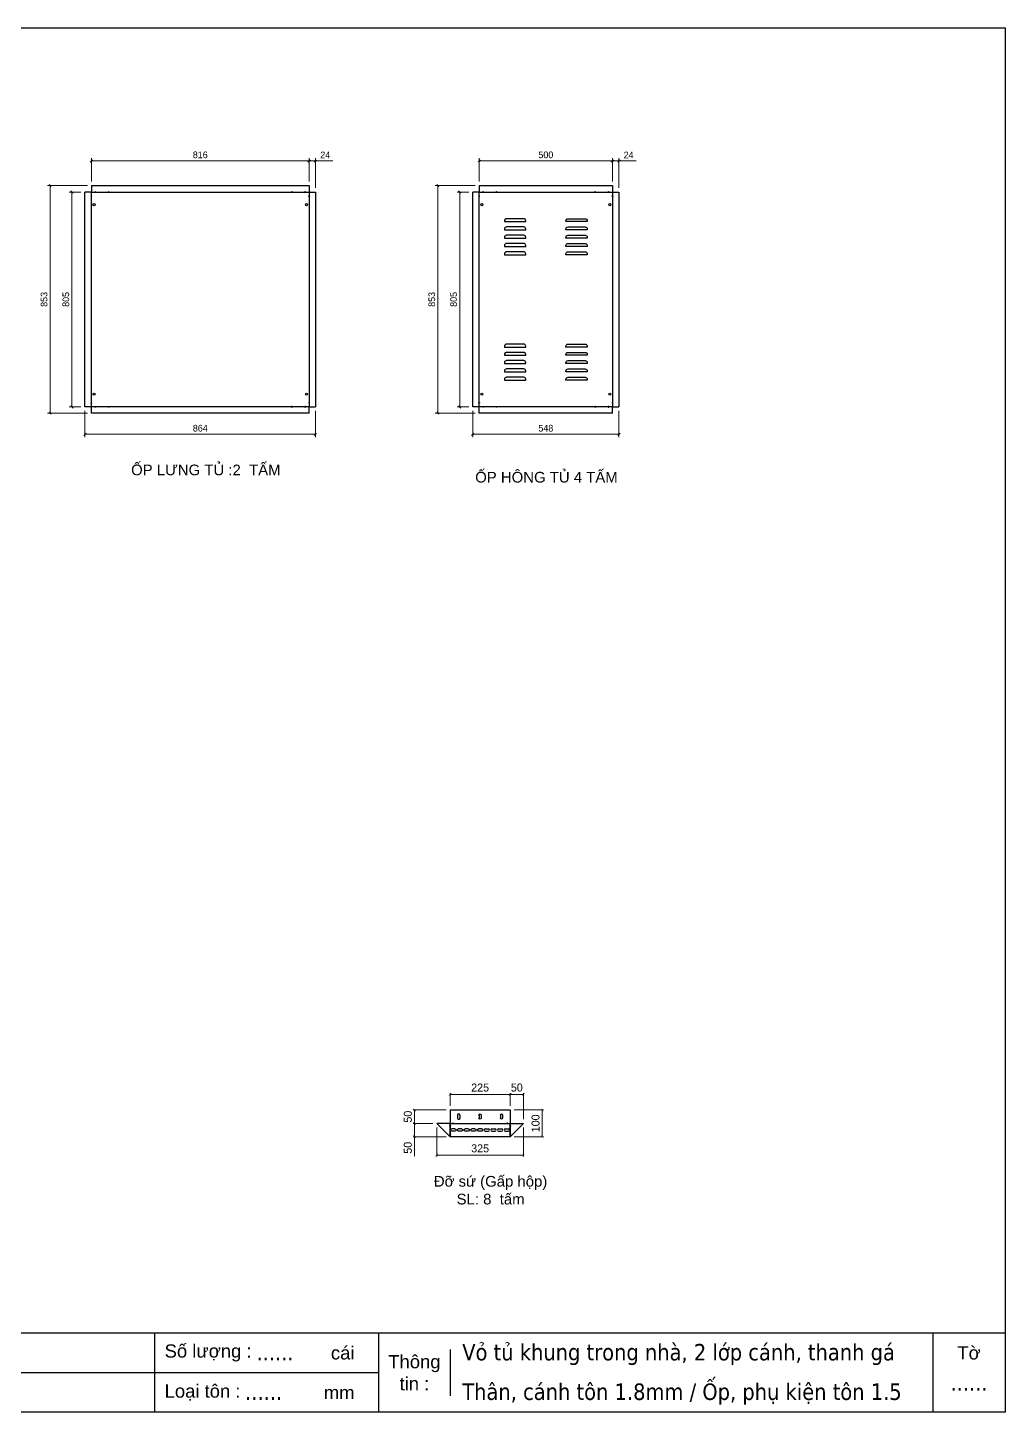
# Model space of a CAD drawing. Header units: millimetres. Extents: x 0 to 7339, y 0 to 5189.
# Drawn here: x 3677 to 7339, y 0 to 5189 of the extents above; entities that cross this region are included whole.
import ezdxf
from ezdxf.enums import TextEntityAlignment as Align

# ---------------------------------------------------------------- set-up
doc = ezdxf.new("R2010")
doc.units = ezdxf.units.MM
doc.layers.add('CNC', color=7, linetype='Continuous')
doc.layers.add('DIM', color=253, linetype='Continuous')
doc.styles.add('Arial', font='arial.ttf')
doc.styles.add('Tahoma (Input Text)', font='tahoma.ttf')
doc.dimstyles.new('BIG', dxfattribs={"dimtxt": 30, "dimasz": 10, "dimexe": 5, "dimexo": 15, "dimgap": 10, "dimtad": 1, "dimdec": 0, "dimtxsty": 'Standard', "dimblk": 'ARCHTICK', "dimcen": 10, "dimclrd": 5, "dimclre": 5, "dimclrt": 3, "dimazin": 3, "dimtfac": 1, "dimtdec": 0, "dimtmove": 0, "dimatfit": 3, "dimldrblk": 'ARCHTICK', "dimlwd": 9, "dimlwe": 9})
doc.dimstyles.new('Dim-25', dxfattribs={"dimtxt": 25, "dimasz": 8, "dimexe": 10, "dimexo": 15, "dimgap": 10, "dimtad": 1, "dimdec": 0, "dimtxsty": 'Standard', "dimblk": 'OBLIQUE', "dimcen": 10, "dimclrd": 5, "dimclre": 5, "dimclrt": 3, "dimazin": 3, "dimtfac": 1, "dimtdec": 0, "dimtmove": 0, "dimatfit": 3, "dimldrblk": 'OBLIQUE', "dimlwd": 9, "dimlwe": 9})

# ---------------------------------------------------------------- blocks, each defined once
blk = doc.blocks.new('khungtenAsean2')
at = {"color": 7}
for p, q in [((2970, -1980), (0, -1980)), ((1680, -1980), (1680, -2100)), ((2020, -1980), (2020, -2100)), ((2860, -1980), (2860, -2100)), ((2128.3, -2005), (2128.3, -2075)), ((2020, -2040), (0, -2040))]:
    blk.add_line(p, q, dxfattribs=at)
blk.add_lwpolyline([(0, 0), (2970, 0), (2970, -2100), (0, -2100)], close=True, dxfattribs=at)
at = {"color": 2, "char_height": 20, "style": 'Arial'}
for s, insert, width, attachment_point in [('  Số lượng :', (1680, -2010), 917.634, 4), ('cái', (1947.6, -2010), 917.634, 4), ('Thông\\Ptin :', (2074.2, -2040), 108.311, 5), ('Tờ', (2915, -2010), 110, 5), ('  Loại tôn :', (1680, -2070), 917.634, 4), ('mm', (1936.9, -2070), 917.634, 4)]:
    blk.add_mtext(s, dxfattribs=dict(at, insert=insert, width=width, attachment_point=attachment_point))
at = {"color": 1, "style": 'Tahoma (Input Text)', "flags": 8}
for tag, p in [('#03', (506.6, -2019.3)), ('#01', (137.1, -2021.3)), ('#05', (1106.6, -2021.3)), ('#07', (1834.7, -2021.3)), ('#09', (2146.7, -2021.3)), ('#02', (98.5, -2081.3)), ('#04', (486.1, -2081.3)), ('#06', (1065.3, -2081.3)), ('#08', (1817.4, -2081.3)), ('#10', (2146.7, -2081.3))]:
    blk.add_attdef(tag, p, '', height=25, dxfattribs=at)
blk.add_attdef('#11', text='', height=25, dxfattribs=at).set_placement((2915, -2067.3), align=Align.CENTER)
blk = doc.blocks.new('*D19')
at = {"color": 0, "linetype": 'ByBlock', "lineweight": -2}
for p, q in [((4735.2, 4693.8), (4727.2, 4685.8)), ((4751.2, 4685.8), (4759.2, 4693.8))]:
    blk.add_line(p, q, dxfattribs=at)
at = {"layer": 'Defpoints', "color": 0, "transparency": 16777216}
for p in [(4755.2, 4689.8), (4731.2, 4597.4), (4755.2, 4573.4)]:
    blk.add_point(p, dxfattribs=at)
at = {"layer": 'DIM', "color": 5, "lineweight": 9, "transparency": 16777216}
for p, q in [((4731.2, 4612.4), (4731.2, 4699.8)), ((4731.2, 4689.8), (4755.2, 4689.8)), ((4755.2, 4588.4), (4755.2, 4699.8)), ((4755.2, 4689.8), (4819.4, 4689.8))]:
    blk.add_line(p, q, dxfattribs=at)
at = {"layer": 'DIM', "color": 3, "transparency": 16777216, "insert": (4791.3, 4712.3), "char_height": 25, "attachment_point": 5}
blk.add_mtext('24', dxfattribs=at)
blk = doc.blocks.new('_Oblique')
at = {"color": 0, "linetype": 'ByBlock', "lineweight": -2}
blk.add_line((-0.5, -0.5), (0.5, 0.5), dxfattribs=at)
blk = doc.blocks.new('*D20')
at = {"color": 0, "linetype": 'ByBlock', "lineweight": -2}
for p, q in [((3919.2, 4693.8), (3911.2, 4685.8)), ((4727.2, 4685.8), (4735.2, 4693.8))]:
    blk.add_line(p, q, dxfattribs=at)
at = {"layer": 'Defpoints', "color": 0, "transparency": 16777216}
for p in [(3915.2, 4689.8), (3915.2, 4597.4), (4731.2, 4597.4)]:
    blk.add_point(p, dxfattribs=at)
at = {"layer": 'DIM', "color": 5, "lineweight": 9, "transparency": 16777216}
for p, q in [((3915.2, 4612.4), (3915.2, 4699.8)), ((4731.2, 4689.8), (3915.2, 4689.8)), ((4731.2, 4612.4), (4731.2, 4699.8))]:
    blk.add_line(p, q, dxfattribs=at)
at = {"layer": 'DIM', "color": 3, "transparency": 16777216, "insert": (4323.2, 4712.5), "char_height": 25, "attachment_point": 5}
blk.add_mtext('816', dxfattribs=at)
blk = doc.blocks.new('*D21')
at = {"color": 0, "linetype": 'ByBlock', "lineweight": -2}
for p, q in [((3764.9, 4593.4), (3756.9, 4601.4)), ((3756.9, 3748.4), (3764.9, 3740.4))]:
    blk.add_line(p, q, dxfattribs=at)
at = {"layer": 'Defpoints', "color": 0, "transparency": 16777216}
for p in [(3915.2, 4597.4), (3760.9, 3744.4), (3915.2, 3744.4)]:
    blk.add_point(p, dxfattribs=at)
at = {"layer": 'DIM', "color": 5, "lineweight": 9, "transparency": 16777216}
for p, q in [((3900.2, 4597.4), (3750.9, 4597.4)), ((3760.9, 4597.4), (3760.9, 3744.4)), ((3900.2, 3744.4), (3750.9, 3744.4))]:
    blk.add_line(p, q, dxfattribs=at)
at = {"layer": 'DIM', "color": 3, "transparency": 16777216, "insert": (3738.1, 4170.9), "char_height": 25, "attachment_point": 5, "rotation": 90}
blk.add_mtext('853', dxfattribs=at)
blk = doc.blocks.new('*D22')
at = {"color": 0, "linetype": 'ByBlock', "lineweight": -2}
for p, q in [((3846.5, 4569.4), (3838.5, 4577.4)), ((3838.5, 3772.4), (3846.5, 3764.4))]:
    blk.add_line(p, q, dxfattribs=at)
at = {"layer": 'Defpoints', "color": 0, "transparency": 16777216}
for p in [(3842.5, 4573.4), (3891.2, 4573.4), (3891.2, 3768.4)]:
    blk.add_point(p, dxfattribs=at)
at = {"layer": 'DIM', "color": 5, "lineweight": 9, "transparency": 16777216}
for p, q in [((3876.2, 4573.4), (3832.5, 4573.4)), ((3842.5, 3768.4), (3842.5, 4573.4)), ((3876.2, 3768.4), (3832.5, 3768.4))]:
    blk.add_line(p, q, dxfattribs=at)
at = {"layer": 'DIM', "color": 3, "transparency": 16777216, "insert": (3819.7, 4170.9), "char_height": 25, "attachment_point": 5, "rotation": 90}
blk.add_mtext('805', dxfattribs=at)
blk = doc.blocks.new('*D23')
at = {"color": 0, "linetype": 'ByBlock', "lineweight": -2}
for p, q in [((3895.2, 3669.2), (3887.2, 3661.2)), ((4751.2, 3661.2), (4759.2, 3669.2))]:
    blk.add_line(p, q, dxfattribs=at)
at = {"layer": 'Defpoints', "color": 0, "transparency": 16777216}
for p in [(3891.2, 3768.4), (4755.2, 3768.4), (4755.2, 3665.2)]:
    blk.add_point(p, dxfattribs=at)
at = {"layer": 'DIM', "color": 5, "lineweight": 9, "transparency": 16777216}
for p, q in [((3891.2, 3753.4), (3891.2, 3655.2)), ((4755.2, 3753.4), (4755.2, 3655.2)), ((3891.2, 3665.2), (4755.2, 3665.2))]:
    blk.add_line(p, q, dxfattribs=at)
at = {"layer": 'DIM', "color": 3, "transparency": 16777216, "insert": (4323.2, 3688), "char_height": 25, "attachment_point": 5}
blk.add_mtext('864', dxfattribs=at)
blk = doc.blocks.new('f3daunguoc')
at = {"layer": 'CNC', "color": 2, "lineweight": -3}
blk.add_circle((0, 0), 1.5, dxfattribs=at)
blk = doc.blocks.new('*D24')
at = {"color": 0, "linetype": 'ByBlock', "lineweight": -2}
for p, q in [((5871.8, 4693.8), (5863.8, 4685.8)), ((5887.8, 4685.8), (5895.8, 4693.8))]:
    blk.add_line(p, q, dxfattribs=at)
at = {"layer": 'Defpoints', "color": 0, "transparency": 16777216}
for p in [(5891.8, 4689.8), (5867.8, 4597.4), (5891.8, 4573.4)]:
    blk.add_point(p, dxfattribs=at)
at = {"layer": 'DIM', "color": 5, "lineweight": 9, "transparency": 16777216}
for p, q in [((5867.8, 4612.4), (5867.8, 4699.8)), ((5867.8, 4689.8), (5891.8, 4689.8)), ((5891.8, 4588.4), (5891.8, 4699.8)), ((5891.8, 4689.8), (5956, 4689.8))]:
    blk.add_line(p, q, dxfattribs=at)
at = {"layer": 'DIM', "color": 3, "transparency": 16777216, "insert": (5927.9, 4712.3), "char_height": 25, "attachment_point": 5}
blk.add_mtext('24', dxfattribs=at)
blk = doc.blocks.new('*D25')
at = {"color": 0, "linetype": 'ByBlock', "lineweight": -2}
for p, q in [((5371.8, 4693.8), (5363.8, 4685.8)), ((5863.8, 4685.8), (5871.8, 4693.8))]:
    blk.add_line(p, q, dxfattribs=at)
at = {"layer": 'Defpoints', "color": 0, "transparency": 16777216}
for p in [(5367.8, 4689.8), (5367.8, 4597.4), (5867.8, 4597.4)]:
    blk.add_point(p, dxfattribs=at)
at = {"layer": 'DIM', "color": 5, "lineweight": 9, "transparency": 16777216}
for p, q in [((5367.8, 4612.4), (5367.8, 4699.8)), ((5867.8, 4689.8), (5367.8, 4689.8)), ((5867.8, 4612.4), (5867.8, 4699.8))]:
    blk.add_line(p, q, dxfattribs=at)
at = {"layer": 'DIM', "color": 3, "transparency": 16777216, "insert": (5617.8, 4712.5), "char_height": 25, "attachment_point": 5}
blk.add_mtext('500', dxfattribs=at)
blk = doc.blocks.new('*D26')
at = {"color": 0, "linetype": 'ByBlock', "lineweight": -2}
for p, q in [((5217.5, 4593.4), (5209.5, 4601.4)), ((5209.5, 3748.4), (5217.5, 3740.4))]:
    blk.add_line(p, q, dxfattribs=at)
at = {"layer": 'Defpoints', "color": 0, "transparency": 16777216}
for p in [(5367.8, 4597.4), (5213.5, 3744.4), (5367.8, 3744.4)]:
    blk.add_point(p, dxfattribs=at)
at = {"layer": 'DIM', "color": 5, "lineweight": 9, "transparency": 16777216}
for p, q in [((5352.8, 4597.4), (5203.5, 4597.4)), ((5213.5, 4597.4), (5213.5, 3744.4)), ((5352.8, 3744.4), (5203.5, 3744.4))]:
    blk.add_line(p, q, dxfattribs=at)
at = {"layer": 'DIM', "color": 3, "transparency": 16777216, "insert": (5190.7, 4170.9), "char_height": 25, "attachment_point": 5, "rotation": 90}
blk.add_mtext('853', dxfattribs=at)
blk = doc.blocks.new('*D27')
at = {"color": 0, "linetype": 'ByBlock', "lineweight": -2}
for p, q in [((5299.1, 4569.4), (5291.1, 4577.4)), ((5291.1, 3772.4), (5299.1, 3764.4))]:
    blk.add_line(p, q, dxfattribs=at)
at = {"layer": 'Defpoints', "color": 0, "transparency": 16777216}
for p in [(5295.1, 4573.4), (5343.8, 4573.4), (5343.8, 3768.4)]:
    blk.add_point(p, dxfattribs=at)
at = {"layer": 'DIM', "color": 5, "lineweight": 9, "transparency": 16777216}
for p, q in [((5328.8, 4573.4), (5285.1, 4573.4)), ((5295.1, 3768.4), (5295.1, 4573.4)), ((5328.8, 3768.4), (5285.1, 3768.4))]:
    blk.add_line(p, q, dxfattribs=at)
at = {"layer": 'DIM', "color": 3, "transparency": 16777216, "insert": (5272.3, 4170.9), "char_height": 25, "attachment_point": 5, "rotation": 90}
blk.add_mtext('805', dxfattribs=at)
blk = doc.blocks.new('*D28')
at = {"color": 0, "linetype": 'ByBlock', "lineweight": -2}
for p, q in [((5347.8, 3669.2), (5339.8, 3661.2)), ((5887.8, 3661.2), (5895.8, 3669.2))]:
    blk.add_line(p, q, dxfattribs=at)
at = {"layer": 'Defpoints', "color": 0, "transparency": 16777216}
for p in [(5343.8, 3768.4), (5891.8, 3768.4), (5891.8, 3665.2)]:
    blk.add_point(p, dxfattribs=at)
at = {"layer": 'DIM', "color": 5, "lineweight": 9, "transparency": 16777216}
for p, q in [((5343.8, 3753.4), (5343.8, 3655.2)), ((5891.8, 3753.4), (5891.8, 3655.2)), ((5343.8, 3665.2), (5891.8, 3665.2))]:
    blk.add_line(p, q, dxfattribs=at)
at = {"layer": 'DIM', "color": 3, "transparency": 16777216, "insert": (5617.8, 3688), "char_height": 25, "attachment_point": 5}
blk.add_mtext('548', dxfattribs=at)
blk = doc.blocks.new('*D45')
at = {"color": 0, "const_width": 1.5}
for points in [[(5609.6, 1128), (5599.6, 1138)], [(5599.6, 1038), (5609.6, 1028)]]:
    blk.add_lwpolyline(points, dxfattribs=at)
at = {"layer": 'Defpoints', "color": 0, "transparency": 16777216}
for p in [(5484.1, 1133), (5484.1, 1033), (5604.6, 1033)]:
    blk.add_point(p, dxfattribs=at)
at = {"layer": 'DIM', "color": 5, "lineweight": 9, "transparency": 16777216}
for p, q in [((5499.1, 1133), (5609.6, 1133)), ((5604.6, 1133), (5604.6, 1033)), ((5499.1, 1033), (5609.6, 1033))]:
    blk.add_line(p, q, dxfattribs=at)
at = {"layer": 'DIM', "color": 3, "transparency": 16777216, "insert": (5579.3, 1083), "char_height": 30, "attachment_point": 5, "rotation": 90}
blk.add_mtext('100', dxfattribs=at)
blk = doc.blocks.new('_ArchTick')
at = {"color": 0, "const_width": 0.15}
blk.add_lwpolyline([(-0.5, -0.5), (0.5, 0.5)], dxfattribs=at)
blk = doc.blocks.new('*D46')
at = {"color": 0, "const_width": 1.5}
for points in [[(5214.1, 968.6), (5204.1, 958.6)], [(5529.1, 958.6), (5539.1, 968.6)]]:
    blk.add_lwpolyline(points, dxfattribs=at)
at = {"layer": 'Defpoints', "color": 0, "transparency": 16777216}
for p in [(5209.1, 1083), (5534.1, 1083), (5534.1, 963.6)]:
    blk.add_point(p, dxfattribs=at)
at = {"layer": 'DIM', "color": 5, "lineweight": 9, "transparency": 16777216}
for p, q in [((5209.1, 1068), (5209.1, 958.6)), ((5534.1, 1068), (5534.1, 958.6)), ((5209.1, 963.6), (5534.1, 963.6))]:
    blk.add_line(p, q, dxfattribs=at)
at = {"layer": 'DIM', "color": 3, "transparency": 16777216, "insert": (5371.6, 989), "char_height": 30, "attachment_point": 5}
blk.add_mtext('325', dxfattribs=at)
blk = doc.blocks.new('*D47')
at = {"color": 0, "const_width": 1.5}
for points in [[(5264.1, 1196.6), (5254.1, 1186.6)], [(5479.1, 1186.6), (5489.1, 1196.6)]]:
    blk.add_lwpolyline(points, dxfattribs=at)
at = {"layer": 'Defpoints', "color": 0, "transparency": 16777216}
for p in [(5484.1, 1191.6), (5259.1, 1133), (5484.1, 1133)]:
    blk.add_point(p, dxfattribs=at)
at = {"layer": 'DIM', "color": 5, "lineweight": 9, "transparency": 16777216}
for p, q in [((5259.1, 1148), (5259.1, 1196.6)), ((5484.1, 1148), (5484.1, 1196.6)), ((5259.1, 1191.6), (5484.1, 1191.6))]:
    blk.add_line(p, q, dxfattribs=at)
at = {"layer": 'DIM', "color": 3, "transparency": 16777216, "insert": (5371.6, 1217), "char_height": 30, "attachment_point": 5}
blk.add_mtext('225', dxfattribs=at)
blk = doc.blocks.new('*D48')
at = {"color": 0, "const_width": 1.5}
for points in [[(5489.1, 1196.6), (5479.1, 1186.6)], [(5529.1, 1186.6), (5539.1, 1196.6)]]:
    blk.add_lwpolyline(points, dxfattribs=at)
at = {"layer": 'Defpoints', "color": 0, "transparency": 16777216}
for p in [(5484.1, 1191.6), (5484.1, 1133), (5534.1, 1083)]:
    blk.add_point(p, dxfattribs=at)
at = {"layer": 'DIM', "color": 5, "lineweight": 9, "transparency": 16777216}
for p, q in [((5484.1, 1148), (5484.1, 1196.6)), ((5534.1, 1098), (5534.1, 1196.6)), ((5534.1, 1191.6), (5484.1, 1191.6))]:
    blk.add_line(p, q, dxfattribs=at)
at = {"layer": 'DIM', "color": 3, "transparency": 16777216, "insert": (5509.1, 1217), "char_height": 30, "attachment_point": 5}
blk.add_mtext('50', dxfattribs=at)
blk = doc.blocks.new('*D49')
at = {"color": 0, "const_width": 1.5}
for points in [[(5131.1, 1078), (5121.1, 1088)], [(5121.1, 1038), (5131.1, 1028)]]:
    blk.add_lwpolyline(points, dxfattribs=at)
at = {"layer": 'Defpoints', "color": 0, "transparency": 16777216}
for p in [(5126.1, 1083), (5209.1, 1083), (5259.1, 1033)]:
    blk.add_point(p, dxfattribs=at)
at = {"layer": 'DIM', "color": 5, "lineweight": 9, "transparency": 16777216}
for p, q in [((5194.1, 1083), (5121.1, 1083)), ((5126.1, 1083), (5126.1, 1033)), ((5244.1, 1033), (5121.1, 1033)), ((5126.1, 1033), (5126.1, 960.1))]:
    blk.add_line(p, q, dxfattribs=at)
at = {"layer": 'DIM', "color": 3, "transparency": 16777216, "insert": (5100.8, 991.5), "char_height": 30, "attachment_point": 5, "rotation": 90}
blk.add_mtext('50', dxfattribs=at)
blk = doc.blocks.new('*D50')
at = {"color": 0, "const_width": 1.5}
for points in [[(5131.1, 1128), (5121.1, 1138)], [(5121.1, 1088), (5131.1, 1078)]]:
    blk.add_lwpolyline(points, dxfattribs=at)
at = {"layer": 'Defpoints', "color": 0, "transparency": 16777216}
for p in [(5126.1, 1133), (5259.1, 1133), (5209.1, 1083)]:
    blk.add_point(p, dxfattribs=at)
at = {"layer": 'DIM', "color": 5, "lineweight": 9, "transparency": 16777216}
for p, q in [((5244.1, 1133), (5121.1, 1133)), ((5126.1, 1083), (5126.1, 1133)), ((5194.1, 1083), (5121.1, 1083))]:
    blk.add_line(p, q, dxfattribs=at)
at = {"layer": 'DIM', "color": 3, "transparency": 16777216, "insert": (5100.8, 1108), "char_height": 30, "attachment_point": 5, "rotation": 90}
blk.add_mtext('50', dxfattribs=at)
blk = doc.blocks.new('A$C143B6121')
at = {"color": 2}
for p, q in [((3.2, 8.5), (14.7, 8.5)), ((3.2, 0), (14.7, 0))]:
    blk.add_line(p, q, dxfattribs=at)
for centre, start, end in [((3.2, 4.3), 90, 270), ((14.7, 4.3), 270, 90)]:
    blk.add_arc(centre, 4.25, start, end, dxfattribs=at)

msp = doc.modelspace()

# ---------------------------------------------------------------- linework, layer by layer
at = {"color": 7}
for p, q in [((5259.1, 1133), (5484.1, 1133)), ((5259.1, 1133), (5259.1, 1033)), ((5484.1, 1133), (5484.1, 1033)), ((5209.1, 1083), (5259.1, 1033)), ((5259.1, 1083), (5484.1, 1083)), ((5484.1, 1033), (5534.1, 1083)), ((5484.1, 1033), (5259.1, 1033))]:
    msp.add_line(p, q, dxfattribs=at)
for points in [[(3915.2, 4597.4), (3915.2, 4573.4), (3891.2, 4573.4)], [(3891.2, 3768.4), (3891.2, 4573.4)], [(3915.2, 4597.4), (4731.2, 4597.4)], [(4731.2, 4597.4), (4731.2, 4573.4), (4755.2, 4573.4)], [(4755.2, 4573.4), (4755.2, 3768.4)], [(5367.8, 4597.4), (5367.8, 4573.4), (5343.8, 4573.4)], [(5343.8, 3768.4), (5343.8, 4573.4)], [(5367.8, 4597.4), (5867.8, 4597.4)], [(5867.8, 4597.4), (5867.8, 4573.4), (5891.8, 4573.4)], [(5891.8, 4573.4), (5891.8, 3768.4)], [(3915.2, 3744.4), (3915.2, 3768.4), (3891.2, 3768.4)], [(4731.2, 3744.4), (3915.2, 3744.4)], [(4731.2, 3744.4), (4731.2, 3768.4), (4755.2, 3768.4)], [(5367.8, 3744.4), (5367.8, 3768.4), (5343.8, 3768.4)], [(5867.8, 3744.4), (5367.8, 3744.4)], [(5867.8, 3744.4), (5867.8, 3768.4), (5891.8, 3768.4)], [(5259.1, 1033), (5259.1, 1083), (5209.1, 1083)], [(5484.1, 1033), (5484.1, 1083), (5534.1, 1083)]]:
    msp.add_lwpolyline(points, dxfattribs=at)
for points in [[(4731.2, 4573.4), (4731.2, 3768.4), (3915.2, 3768.4), (3915.2, 4573.4)], [(5867.8, 4573.4), (5867.8, 3768.4), (5367.8, 3768.4), (5367.8, 4573.4)]]:
    msp.add_lwpolyline(points, close=True, dxfattribs=at)
at = {"color": 2}
for points in [[(5534.8, 4473.4), (5470.8, 4473.4, 0.414214), (5462.8, 4465.4), (5462.8, 4462.4), (5542.8, 4462.4), (5542.8, 4465.4, 0.414214)], [(5700.8, 4473.4), (5764.8, 4473.4, -0.414214), (5772.8, 4465.4), (5772.8, 4462.4), (5692.8, 4462.4), (5692.8, 4465.4, -0.414214)], [(5534.8, 4442.4), (5470.8, 4442.4, 0.414214), (5462.8, 4434.4), (5462.8, 4431.4), (5542.8, 4431.4), (5542.8, 4434.4, 0.414214)], [(5534.8, 4411.4), (5470.8, 4411.4, 0.414214), (5462.8, 4403.4), (5462.8, 4400.4), (5542.8, 4400.4), (5542.8, 4403.4, 0.414214)], [(5700.8, 4442.4), (5764.8, 4442.4, -0.414214), (5772.8, 4434.4), (5772.8, 4431.4), (5692.8, 4431.4), (5692.8, 4434.4, -0.414214)], [(5700.8, 4411.4), (5764.8, 4411.4, -0.414214), (5772.8, 4403.4), (5772.8, 4400.4), (5692.8, 4400.4), (5692.8, 4403.4, -0.414214)], [(5534.8, 4380.4), (5470.8, 4380.4, 0.414214), (5462.8, 4372.4), (5462.8, 4369.4), (5542.8, 4369.4), (5542.8, 4372.4, 0.414214)], [(5700.8, 4380.4), (5764.8, 4380.4, -0.414214), (5772.8, 4372.4), (5772.8, 4369.4), (5692.8, 4369.4), (5692.8, 4372.4, -0.414214)], [(5534.8, 4349.4), (5470.8, 4349.4, 0.414214), (5462.8, 4341.4), (5462.8, 4338.4), (5542.8, 4338.4), (5542.8, 4341.4, 0.414214)], [(5700.8, 4349.4), (5764.8, 4349.4, -0.414214), (5772.8, 4341.4), (5772.8, 4338.4), (5692.8, 4338.4), (5692.8, 4341.4, -0.414214)], [(5534.8, 4003.4), (5470.8, 4003.4, 0.414214), (5462.8, 3995.4), (5462.8, 3992.4), (5542.8, 3992.4), (5542.8, 3995.4, 0.414214)], [(5700.8, 4003.4), (5764.8, 4003.4, -0.414214), (5772.8, 3995.4), (5772.8, 3992.4), (5692.8, 3992.4), (5692.8, 3995.4, -0.414214)], [(5534.8, 3972.4), (5470.8, 3972.4, 0.414214), (5462.8, 3964.4), (5462.8, 3961.4), (5542.8, 3961.4), (5542.8, 3964.4, 0.414214)], [(5700.8, 3972.4), (5764.8, 3972.4, -0.414214), (5772.8, 3964.4), (5772.8, 3961.4), (5692.8, 3961.4), (5692.8, 3964.4, -0.414214)], [(5534.8, 3941.4), (5470.8, 3941.4, 0.414214), (5462.8, 3933.4), (5462.8, 3930.4), (5542.8, 3930.4), (5542.8, 3933.4, 0.414214)], [(5534.8, 3910.4), (5470.8, 3910.4, 0.414214), (5462.8, 3902.4), (5462.8, 3899.4), (5542.8, 3899.4), (5542.8, 3902.4, 0.414214)], [(5700.8, 3941.4), (5764.8, 3941.4, -0.414214), (5772.8, 3933.4), (5772.8, 3930.4), (5692.8, 3930.4), (5692.8, 3933.4, -0.414214)], [(5700.8, 3910.4), (5764.8, 3910.4, -0.414214), (5772.8, 3902.4), (5772.8, 3899.4), (5692.8, 3899.4), (5692.8, 3902.4, -0.414214)], [(5534.8, 3879.4), (5470.8, 3879.4, 0.414214), (5462.8, 3871.4), (5462.8, 3868.4), (5542.8, 3868.4), (5542.8, 3871.4, 0.414214)], [(5700.8, 3879.4), (5764.8, 3879.4, -0.414214), (5772.8, 3871.4), (5772.8, 3868.4), (5692.8, 3868.4), (5692.8, 3871.4, -0.414214)]]:
    msp.add_lwpolyline(points, format="xyb", close=True, dxfattribs=at)
for centre, radius in [((3925.2, 4526.1), 4), ((4721.2, 4526.1), 4), ((5377.8, 4526.1), 4), ((5857.8, 4526.1), 4), ((3925.2, 3815.6), 4), ((4721.2, 3815.6), 4), ((5377.8, 3815.6), 4), ((5857.8, 3815.6), 4), ((5259.1, 1073), 1.5), ((5259.1, 1043), 1.5), ((5269.1, 1083), 1.5), ((5474.1, 1083), 1.5), ((5484.1, 1073), 1.5), ((5484.1, 1043), 1.5)]:
    msp.add_circle(centre, radius, dxfattribs=at)

# ---------------------------------------------------------------- block references
at = {"color": 7}
ref = msp.add_blockref('khungtenAsean2', (0, 5189.2), dxfattribs=dict(at, xscale=2.471040000003995, yscale=2.471040000003995, zscale=2.471040000003995))
ref.add_attrib('#11', '......', dxfattribs={"color": 1, "height": 61.78, "style": 'Tahoma (Input Text)'}).set_placement((7203.1, 80.7), align=Align.CENTER)
ref.add_attrib('#09', 'Vỏ tủ khung trong nhà, 2 lớp cánh, thanh gá', (5304.6, 194.5), dxfattribs={"color": 1, "height": 61.776, "style": 'Tahoma (Input Text)'})
ref.add_attrib('#10', 'Thân, cánh tôn 1.8mm / Ốp, phụ kiện tôn 1.5', (5304.6, 46.3), dxfattribs={"color": 1, "height": 61.776, "style": 'Tahoma (Input Text)'})
ref.add_attrib('#08', '......', (4491, 46.3), dxfattribs={"color": 1, "height": 61.78, "style": 'Tahoma (Input Text)'})
ref.add_attrib('#07', '......', (4533.6, 194.5), dxfattribs={"color": 1, "height": 61.78, "style": 'Tahoma (Input Text)'})
at = {"lineweight": -3, "xscale": -1, "rotation": 180}
for p in [(3930.2, 4573.4), (3980.2, 4573.4), (5382.8, 4573.4), (5432.8, 4573.4), (3915.2, 4558.4), (5367.8, 4558.4)]:
    msp.add_blockref('f3daunguoc', p, dxfattribs=at)
at = {"lineweight": -3, "rotation": 180}
for p in [(4666.2, 4573.4), (4716.2, 4573.4), (5802.8, 4573.4), (5852.8, 4573.4), (4731.2, 4558.4), (5867.8, 4558.4)]:
    msp.add_blockref('f3daunguoc', p, dxfattribs=at)
at = {"lineweight": -3}
for p in [(3915.2, 3783.4), (3930.2, 3768.4), (3980.2, 3768.4), (5367.8, 3783.4), (5382.8, 3768.4), (5432.8, 3768.4)]:
    msp.add_blockref('f3daunguoc', p, dxfattribs=at)
at = {"lineweight": -3, "xscale": -1}
for p in [(4666.2, 3768.4), (4716.2, 3768.4), (4731.2, 3783.4), (5802.8, 3768.4), (5852.8, 3768.4), (5867.8, 3783.4)]:
    msp.add_blockref('f3daunguoc', p, dxfattribs=at)
at = {"color": 7, "rotation": 270}
msp.add_blockref('A$C143B6121', (5287.3, 1117), dxfattribs=at)
at = {"color": 7, "xscale": -1, "rotation": 90}
for p in [(5375.9, 1117), (5455.9, 1117)]:
    msp.add_blockref('A$C143B6121', p, dxfattribs=at)
at = {"color": 7, "xscale": -1}
for p in [(5280.6, 1053.7), (5305.6, 1053.7), (5330.6, 1053.7), (5355.6, 1053.7), (5380.6, 1053.7)]:
    msp.add_blockref('A$C143B6121', p, dxfattribs=at)
at = {"color": 7}
for p in [(5387.6, 1053.7), (5412.6, 1053.7), (5437.6, 1053.7), (5462.6, 1053.7)]:
    msp.add_blockref('A$C143B6121', p, dxfattribs=at)

# ---------------------------------------------------------------- texts
at = {"color": 7, "char_height": 40, "attachment_point": 5, "style": 'Arial'}
for s, insert, width in [('ỐP LƯNG TỦ :2  TẤM', (4344.1, 3531.5), 594.894), ('ỐP HÔNG TỦ 4 TẤM', (5620.1, 3504.2), 594.894), ('\\A1;Đỡ sứ (Gấp hộp)\\PSL: 8  tấm', (5410.8, 832.1), 837.651)]:
    msp.add_mtext(s, dxfattribs=dict(at, insert=insert, width=width))

# ---------------------------------------------------------------- dimensions: what is measured, and where the dimension line sits
at = {"layer": 'DIM', "color": 7}
for base, p1, p2, dimstyle, picture, middle in [((3915.2, 4689.8), (4731.2, 4597.4), (3915.2, 4597.4), 'Dim-25', '*D20', (4323.2, 4712.5)), ((4755.2, 4689.8), (4731.2, 4597.4), (4755.2, 4573.4), 'Dim-25', '*D19', (4791.3, 4712.3)), ((5367.8, 4689.8), (5867.8, 4597.4), (5367.8, 4597.4), 'Dim-25', '*D25', (5617.8, 4712.5)), ((5891.8, 4689.8), (5867.8, 4597.4), (5891.8, 4573.4), 'Dim-25', '*D24', (5927.9, 4712.3)), ((4755.2, 3665.2), (3891.2, 3768.4), (4755.2, 3768.4), 'Dim-25', '*D23', (4323.2, 3688)), ((5891.8, 3665.2), (5343.8, 3768.4), (5891.8, 3768.4), 'Dim-25', '*D28', (5617.8, 3688)), ((5484.1, 1191.6), (5259.1, 1133), (5484.1, 1133), 'BIG', '*D47', (5371.6, 1217)), ((5534.1, 963.6), (5209.1, 1083), (5534.1, 1083), 'BIG', '*D46', (5371.6, 989))]:
    dim = msp.add_linear_dim(base=base, p1=p1, p2=p2, dimstyle=dimstyle, dxfattribs=at)
    dim.commit()
    dim.dimension.update_dxf_attribs({"geometry": picture, "text_midpoint": middle})
for base, p1, p2, dimstyle, picture, middle in [((3760.9, 3744.4), (3915.2, 4597.4), (3915.2, 3744.4), 'Dim-25', '*D21', (3738.1, 4170.9)), ((3842.5, 4573.4), (3891.2, 3768.4), (3891.2, 4573.4), 'Dim-25', '*D22', (3819.7, 4170.9)), ((5213.5, 3744.4), (5367.8, 4597.4), (5367.8, 3744.4), 'Dim-25', '*D26', (5190.7, 4170.9)), ((5295.1, 4573.4), (5343.8, 3768.4), (5343.8, 4573.4), 'Dim-25', '*D27', (5272.3, 4170.9)), ((5604.6, 1033), (5484.1, 1133), (5484.1, 1033), 'BIG', '*D45', (5579.3, 1083))]:
    dim = msp.add_linear_dim(base=base, p1=p1, p2=p2, angle=90, dimstyle=dimstyle, dxfattribs=at)
    dim.commit()
    dim.dimension.update_dxf_attribs({"geometry": picture, "text_midpoint": middle})
for base, p1, p2, angle, picture, middle in [((5484.1, 1191.6), (5534.1, 1083), (5484.1, 1133), 180, '*D48', (5509.1, 1191.6)), ((5126.1, 1133), (5209.1, 1083), (5259.1, 1133), 90, '*D50', (5126.1, 1108)), ((5126.1, 1083), (5259.1, 1033), (5209.1, 1083), 90, '*D49', (5126.1, 991.5))]:
    dim = msp.add_linear_dim(base=base, p1=p1, p2=p2, angle=angle, dimstyle='BIG', dxfattribs=at)
    dim.commit()
    dim.dimension.update_dxf_attribs({"geometry": picture, "text_midpoint": middle, "dimtype": 160})

doc.saveas('drawing.dxf')
